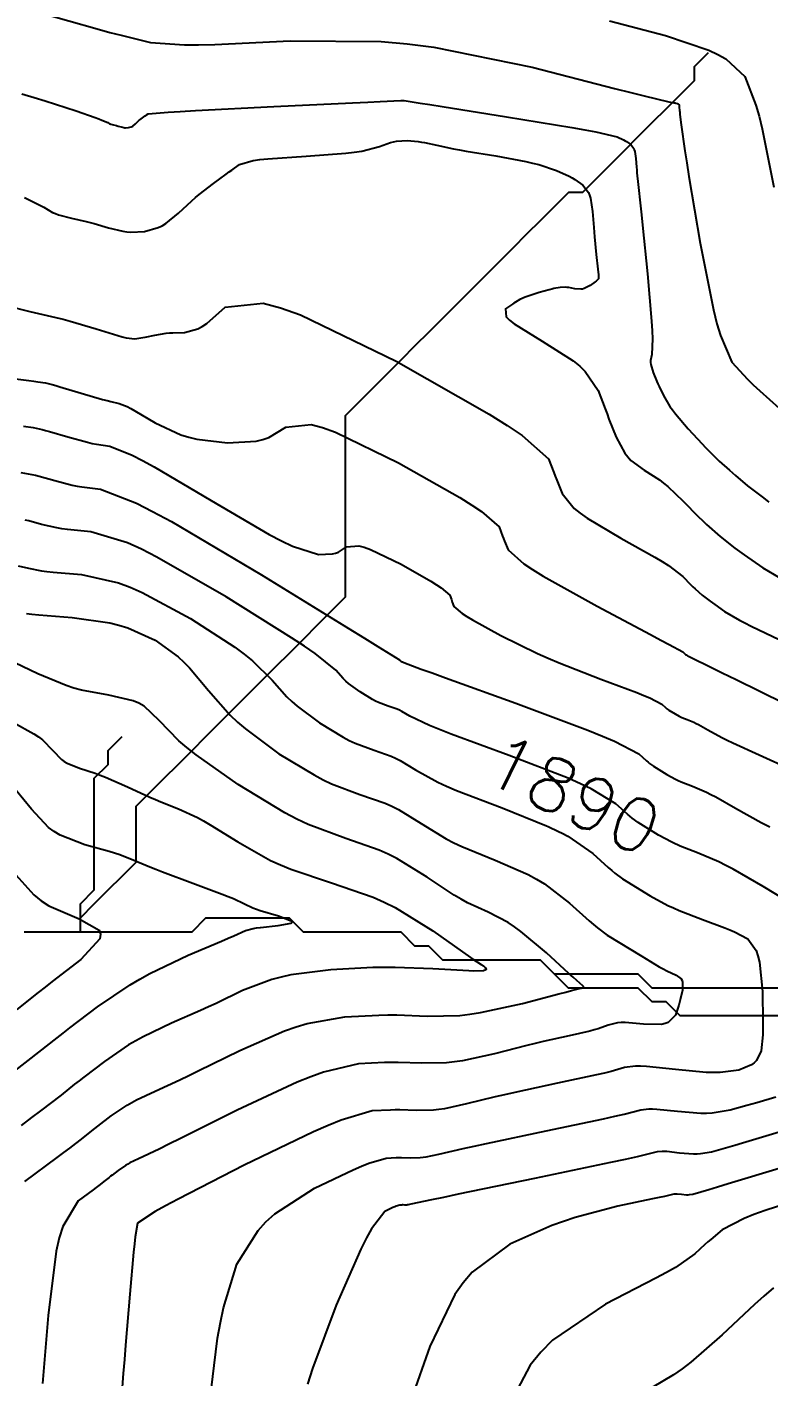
# Model space of a CAD drawing. Header units: metres. Extents: x 837475 to 838479, y 1189012 to 1191015.
# Drawn here: x 838333 to 838386.1, y 1189108.7 to 1189205.3 of the extents above; entities that cross this region are included whole.
import ezdxf

# ---------------------------------------------------------------- set-up
doc = ezdxf.new("R2010")
doc.units = ezdxf.units.M
doc.header["$LTSCALE"] = 0.3
for name, color, linetype in [('COTAS 10', 1, 'Continuous'), ('COTAS INT', 252, 'Continuous'), ('DRENAJE', 5, 'Continuous')]:
    doc.layers.add(name, color=color, linetype=linetype)
doc.styles.get("Standard").update_dxf_attribs({"font": 'simplex.shx'})

msp = doc.modelspace()

# ---------------------------------------------------------------- linework, layer by layer
at = {"layer": 'COTAS 10'}
for points in [[(838332.864, 1189193.05), (838334.25, 1189192.376), (838334.859, 1189191.998), (838335.065, 1189191.908), (838335.288, 1189191.824), (838336.229, 1189191.575), (838337.272, 1189191.342), (838337.56, 1189191.269), (838337.847, 1189191.192), (838338.879, 1189190.882), (838339.9, 1189190.639), (838340.181, 1189190.604), (838340.46, 1189190.582), (838341.462, 1189190.621), (838342.44, 1189190.902), (838342.705, 1189191.034), (838342.968, 1189191.189), (838343.895, 1189191.942), (838344.831, 1189192.818), (838345.099, 1189193.05), (838345.371, 1189193.278), (838346.386, 1189194.064), (838347.306, 1189194.734), (838347.517, 1189194.889), (838347.711, 1189195.03), (838348.254, 1189195.429), (838349.245, 1189195.712), (838349.72, 1189195.779), (838350.283, 1189195.842), (838353.04, 1189196.033), (838355.868, 1189196.235), (838356.475, 1189196.306), (838357.006, 1189196.383), (838358.287, 1189196.714), (838359.066, 1189197.007), (838359.281, 1189197.059), (838359.495, 1189197.099), (838360.263, 1189197.141), (838361.053, 1189197.066), (838361.281, 1189197.033), (838361.513, 1189196.994), (838362.382, 1189196.809), (838363.576, 1189196.556), (838364.012, 1189196.475), (838364.494, 1189196.388), (838366.618, 1189196.034), (838368.76, 1189195.641), (838369.254, 1189195.53), (838369.704, 1189195.418), (838370.972, 1189195.004), (838371.861, 1189194.587), (838372.072, 1189194.473), (838372.268, 1189194.359), (838372.851, 1189193.953), (838373.253, 1189193.415), (838373.334, 1189193.219), (838373.403, 1189193.002), (838373.546, 1189192.047), (838373.624, 1189190.915), (838373.651, 1189190.586), (838373.681, 1189190.25), (838373.813, 1189188.984), (838373.926, 1189187.919), (838373.945, 1189187.711), (838373.958, 1189187.539), (838373.961, 1189187.232), (838373.852, 1189187.121), (838373.794, 1189187.074), (838373.726, 1189187.019), (838373.379, 1189186.76), (838372.952, 1189186.537), (838372.832, 1189186.505), (838372.712, 1189186.486), (838372.27, 1189186.524), (838371.838, 1189186.613), (838371.724, 1189186.626), (838371.613, 1189186.634), (838371.23, 1189186.621), (838370.774, 1189186.536), (838370.617, 1189186.498), (838370.446, 1189186.454), (838369.715, 1189186.246), (838369.006, 1189186.02), (838368.849, 1189185.965), (838368.708, 1189185.913), (838368.342, 1189185.752), (838368.026, 1189185.567), (838367.917, 1189185.499), (838367.799, 1189185.425), (838367.297, 1189185.096), (838367.361, 1189184.512), (838367.6, 1189184.276), (838367.934, 1189184.009), (838369.941, 1189182.776), (838372.156, 1189181.357), (838372.621, 1189180.972), (838373.022, 1189180.59), (838373.938, 1189179.241), (838374.44, 1189177.921), (838374.58, 1189177.558), (838374.72, 1189177.197), (838375.231, 1189175.898), (838375.854, 1189174.749), (838376.065, 1189174.481), (838376.292, 1189174.235), (838377.251, 1189173.527), (838378.327, 1189172.842), (838378.629, 1189172.61), (838378.932, 1189172.359), (838380.037, 1189171.301), (838381.122, 1189170.198), (838381.412, 1189169.919), (838381.697, 1189169.651), (838382.69, 1189168.779), (838383.744, 1189167.949), (838384.068, 1189167.708), (838384.405, 1189167.462), (838385.739, 1189166.534), (838387.764, 1189165.355)], [(838387.701, 1189142.55), (838385.765, 1189143.713), (838383.615, 1189144.946), (838383.09, 1189145.222), (838382.595, 1189145.469), (838381.062, 1189146.124), (838379.819, 1189146.604), (838379.569, 1189146.715), (838379.509, 1189146.741), (838379.212, 1189146.879), (838378.26, 1189147.395), (838376.8, 1189148.289), (838376.382, 1189148.603), (838376.22, 1189148.74), (838376.036, 1189148.897), (838375.205, 1189149.645), (838373.446, 1189150.713), (838372.678, 1189151.073), (838371.788, 1189151.461), (838367.559, 1189153.093), (838363.411, 1189154.628), (838362.572, 1189154.954), (838362.47, 1189154.996), (838361.868, 1189155.238), (838360.444, 1189155.908), (838359.876, 1189156.257), (838359.712, 1189156.339), (838359.545, 1189156.414), (838358.915, 1189156.633), (838358.212, 1189156.896), (838357.998, 1189156.999), (838357.775, 1189157.116), (838356.901, 1189157.646), (838356.067, 1189158.262), (838355.87, 1189158.432), (838355.688, 1189158.602), (838355.151, 1189159.216), (838353.677, 1189160.395), (838352.905, 1189160.922), (838351.974, 1189161.535), (838347.294, 1189164.47), (838342.335, 1189167.313), (838341.228, 1189167.867), (838340.236, 1189168.32), (838337.618, 1189169.117), (838335.939, 1189169.281), (838335.541, 1189169.337), (838335.171, 1189169.396), (838334.075, 1189169.645), (838333.157, 1189169.893), (838332.9, 1189169.951)], [(838332.139, 1189130.484), (838333.893, 1189131.844), (838335.192, 1189132.878), (838335.629, 1189133.219), (838336.1, 1189133.583), (838338.082, 1189135.097), (838340.416, 1189136.678), (838341.11, 1189137.085), (838341.825, 1189137.478), (838344.576, 1189138.787), (838346.961, 1189139.803), (838347.444, 1189140.01), (838347.85, 1189140.186), (838348.677, 1189140.558), (838349.237, 1189140.712), (838349.475, 1189140.751), (838349.748, 1189140.789), (838351.033, 1189140.913), (838351.958, 1189141.086), (838352.005, 1189141.154), (838351.96, 1189141.232), (838351.039, 1189141.586), (838349.747, 1189141.969), (838349.467, 1189142.063), (838349.221, 1189142.154), (838348.616, 1189142.439), (838347.814, 1189142.824), (838347.445, 1189142.976), (838347.012, 1189143.148), (838344.914, 1189143.936), (838342.737, 1189144.747), (838342.254, 1189144.933), (838341.822, 1189145.104), (838340.695, 1189145.582), (838339.675, 1189145.98), (838339.312, 1189146.099), (838338.914, 1189146.221), (838337.182, 1189146.696), (838335.4, 1189147.393), (838334.971, 1189147.655), (838334.569, 1189147.947), (838333.345, 1189149.251), (838332.248, 1189150.582)], [(838346.113, 1189106.662), (838346.681, 1189111.369), (838346.883, 1189112.493), (838347.105, 1189113.538), (838348.067, 1189116.662), (838349.583, 1189119.086), (838350.153, 1189119.69), (838350.789, 1189120.264), (838353.628, 1189122.097), (838356.401, 1189123.428), (838356.994, 1189123.687), (838357.512, 1189123.898), (838358.752, 1189124.265), (838359.476, 1189124.302), (838359.668, 1189124.305), (838359.856, 1189124.305), (838360.507, 1189124.281), (838361.198, 1189124.296), (838361.412, 1189124.32), (838361.636, 1189124.354), (838362.527, 1189124.547), (838364.286, 1189124.956), (838365.057, 1189125.124), (838365.952, 1189125.316), (838370.21, 1189126.211), (838374.332, 1189127.084), (838375.141, 1189127.262), (838375.806, 1189127.413), (838377.009, 1189127.729), (838377.57, 1189127.794), (838377.831, 1189127.787), (838378.137, 1189127.769), (838379.625, 1189127.611), (838381.288, 1189127.487), (838381.706, 1189127.49), (838382.105, 1189127.509), (838383.39, 1189127.715), (838384.602, 1189128.048), (838384.955, 1189128.149), (838385.316, 1189128.252), (838386.683, 1189128.656)]]:
    msp.add_lwpolyline(points, dxfattribs=at)
at = {"layer": 'COTAS INT'}
for points in [[(838334, 1189206.28), (838338.067, 1189205.136), (838338.97, 1189204.891), (838339.776, 1189204.677), (838341.881, 1189204.161), (838344.31, 1189203.988), (838345.321, 1189203.989), (838346.478, 1189204.012), (838351.881, 1189204.273), (838358.408, 1189204.229), (838360.275, 1189204.059), (838362.168, 1189203.821), (838369.22, 1189202.393), (838375.115, 1189200.872), (838376.278, 1189200.575), (838377.238, 1189200.333), (838379.01, 1189199.909), (838379.377, 1189199.849), (838379.451, 1189199.835), (838379.512, 1189199.824), (838379.632, 1189199.796), (838379.668, 1189199.779), (838379.677, 1189199.775), (838379.685, 1189199.77), (838379.709, 1189199.753), (838379.725, 1189199.732), (838379.728, 1189199.724), (838379.731, 1189199.715), (838379.737, 1189199.676), (838379.74, 1189199.626), (838379.742, 1189199.611), (838379.743, 1189199.595), (838379.75, 1189199.53), (838379.775, 1189199.292), (838379.788, 1189199.166), (838379.803, 1189199.015), (838379.88, 1189198.255), (838380.149, 1189196.392), (838380.285, 1189195.546), (838380.447, 1189194.557), (838381.258, 1189189.792), (838382.206, 1189185.017), (838382.455, 1189184.021), (838382.698, 1189183.166), (838383.529, 1189181.258), (838384.636, 1189180.06), (838385.054, 1189179.653), (838385.52, 1189179.213), (838387.606, 1189177.353)], [(838374.758, 1189205.711), (838378.775, 1189204.659), (838381.864, 1189203.624), (838382.521, 1189203.311), (838383.093, 1189202.986), (838384.444, 1189201.717), (838385.245, 1189199.685), (838385.47, 1189198.879), (838385.696, 1189197.968), (838386.527, 1189193.799)], [(838332.663, 1189200.482), (838333.543, 1189200.218), (838334.341, 1189199.975), (838336.545, 1189199.269), (838337.911, 1189198.791), (838338.18, 1189198.693), (838338.403, 1189198.609), (838338.813, 1189198.427), (838338.939, 1189198.349), (838338.982, 1189198.33), (838339.028, 1189198.313), (838339.222, 1189198.261), (838339.437, 1189198.213), (838339.496, 1189198.198), (838339.556, 1189198.182), (838339.769, 1189198.119), (838339.979, 1189198.068), (838340.037, 1189198.061), (838340.095, 1189198.057), (838340.302, 1189198.065), (838340.504, 1189198.123), (838340.558, 1189198.15), (838340.612, 1189198.182), (838340.804, 1189198.337), (838340.997, 1189198.518), (838341.052, 1189198.566), (838341.108, 1189198.613), (838341.318, 1189198.775), (838341.507, 1189198.913), (838341.551, 1189198.945), (838341.591, 1189198.975), (838341.703, 1189199.057), (838343.139, 1189199.175), (838344.013, 1189199.226), (838345.094, 1189199.286), (838350.719, 1189199.57), (838356.355, 1189199.842), (838357.444, 1189199.895), (838358.327, 1189199.938), (838359.811, 1189200.012), (838359.937, 1189200.018), (838359.988, 1189200.018), (838360.046, 1189200.012), (838361.191, 1189199.827), (838361.9, 1189199.713), (838362.779, 1189199.572), (838367.369, 1189198.84), (838372.053, 1189198.066), (838372.991, 1189197.9), (838373.773, 1189197.754), (838375.302, 1189197.4), (838375.764, 1189197.183), (838375.874, 1189197.124), (838375.976, 1189197.065), (838376.28, 1189196.853), (838376.489, 1189196.573), (838376.531, 1189196.471), (838376.567, 1189196.358), (838376.642, 1189195.861), (838376.687, 1189195.231), (838376.704, 1189195.034), (838376.723, 1189194.827), (838376.811, 1189193.998), (838376.974, 1189192.473), (838377.041, 1189191.827), (838377.118, 1189191.084), (838377.473, 1189187.594), (838377.774, 1189184.201), (838377.818, 1189183.519), (838377.843, 1189182.949), (838377.789, 1189181.82), (838377.701, 1189181.377), (838377.705, 1189181.24), (838377.722, 1189181.095), (838377.886, 1189180.52), (838378.147, 1189179.89), (838378.225, 1189179.712), (838378.305, 1189179.532), (838378.616, 1189178.869), (838379.088, 1189178.094), (838379.27, 1189177.844), (838379.474, 1189177.578), (838380.396, 1189176.491), (838381.387, 1189175.414), (838381.634, 1189175.154), (838381.87, 1189174.911), (838382.622, 1189174.174), (838383.343, 1189173.524), (838383.558, 1189173.335), (838383.78, 1189173.143), (838384.639, 1189172.418), (838385.778, 1189171.539), (838386.176, 1189171.249)], [(838331.548, 1189185.336), (838333.236, 1189184.888), (838335.107, 1189184.47), (838335.623, 1189184.339), (838336.138, 1189184.201), (838337.989, 1189183.646), (838339.536, 1189183.172), (838339.859, 1189183.086), (838340.137, 1189183.018), (838340.763, 1189182.935), (838341.183, 1189183.003), (838341.332, 1189183.03), (838341.495, 1189183.061), (838342.202, 1189183.206), (838343.011, 1189183.337), (838343.239, 1189183.36), (838343.469, 1189183.377), (838344.313, 1189183.389), (838345.279, 1189183.653), (838345.585, 1189183.828), (838345.909, 1189184.047), (838347.218, 1189185.207), (838349.961, 1189185.495), (838351.189, 1189185.164), (838352.619, 1189184.656), (838359.476, 1189181.336), (838366.128, 1189177.539), (838367.429, 1189176.729), (838368.496, 1189176.024), (838370.396, 1189174.351), (838370.77, 1189173.367), (838370.875, 1189173.096), (838370.979, 1189172.826), (838371.361, 1189171.858), (838372.238, 1189170.782), (838372.656, 1189170.444), (838373.15, 1189170.089), (838375.563, 1189168.661), (838378.015, 1189167.301), (838378.533, 1189166.988), (838378.982, 1189166.704), (838380.019, 1189165.907), (838380.586, 1189165.33), (838380.738, 1189165.184), (838380.887, 1189165.044), (838381.406, 1189164.588), (838381.957, 1189164.155), (838382.126, 1189164.029), (838382.303, 1189163.9), (838382.999, 1189163.415), (838384.058, 1189162.799), (838384.463, 1189162.588), (838384.915, 1189162.359), (838386.952, 1189161.387)], [(838331.421, 1189180.164), (838333.167, 1189179.947), (838333.515, 1189179.904), (838333.803, 1189179.868), (838334.351, 1189179.798), (838334.843, 1189179.671), (838335.096, 1189179.599), (838335.398, 1189179.51), (838336.911, 1189179.056), (838338.448, 1189178.601), (838338.766, 1189178.513), (838339.038, 1189178.441), (838339.631, 1189178.314), (838340.203, 1189178.089), (838340.461, 1189177.954), (838340.763, 1189177.789), (838342.213, 1189176.93), (838344.064, 1189176.062), (838344.617, 1189175.891), (838345.189, 1189175.749), (838347.402, 1189175.486), (838349.46, 1189175.618), (838349.933, 1189175.726), (838350.364, 1189175.864), (838351.573, 1189176.619), (838353.382, 1189176.809), (838354.191, 1189176.591), (838355.134, 1189176.255), (838359.655, 1189174.066), (838364.04, 1189171.563), (838364.898, 1189171.029), (838365.601, 1189170.565), (838366.854, 1189169.462), (838367.101, 1189168.813), (838367.169, 1189168.634), (838367.238, 1189168.456), (838367.49, 1189167.818), (838368.623, 1189166.815), (838369.248, 1189166.407), (838370.007, 1189165.942), (838373.875, 1189163.794), (838377.703, 1189161.76), (838378.438, 1189161.367), (838379.031, 1189161.048), (838380.002, 1189160.512), (838380.051, 1189160.462), (838380.077, 1189160.438), (838380.122, 1189160.398), (838380.17, 1189160.36), (838380.184, 1189160.35), (838380.2, 1189160.338), (838380.26, 1189160.296), (838380.352, 1189160.243), (838380.387, 1189160.225), (838380.426, 1189160.205), (838380.603, 1189160.12), (838382.018, 1189159.43), (838382.837, 1189159.028), (838383.842, 1189158.535), (838389.018, 1189155.993)], [(838332.78, 1189176.675), (838333.467, 1189176.586), (838334.109, 1189176.449), (838334.364, 1189176.383), (838334.651, 1189176.304), (838335.966, 1189175.919), (838337.356, 1189175.533), (838337.691, 1189175.454), (838338.005, 1189175.388), (838338.96, 1189175.248), (838340.571, 1189174.614), (838341.299, 1189174.235), (838342.149, 1189173.768), (838346.237, 1189171.348), (838350.386, 1189168.934), (838351.275, 1189168.47), (838352.051, 1189168.096), (838353.913, 1189167.483), (838354.907, 1189167.547), (838355.135, 1189167.599), (838355.344, 1189167.666), (838355.928, 1189168.03), (838356.802, 1189168.122), (838357.193, 1189168.017), (838357.649, 1189167.855), (838359.833, 1189166.797), (838361.952, 1189165.587), (838362.367, 1189165.329), (838362.706, 1189165.105), (838363.312, 1189164.572), (838363.431, 1189164.258), (838363.464, 1189164.172), (838363.498, 1189164.086), (838363.619, 1189163.778), (838364.207, 1189163.271), (838364.535, 1189163.061), (838364.934, 1189162.819), (838366.969, 1189161.693), (838369.591, 1189160.406), (838370.36, 1189160.064), (838371.147, 1189159.728), (838374.143, 1189158.563), (838376.708, 1189157.605), (838377.224, 1189157.398), (838377.654, 1189157.216), (838378.506, 1189156.774), (838378.765, 1189156.541), (838378.822, 1189156.492), (838378.873, 1189156.45), (838379.003, 1189156.352), (838379.458, 1189156.073), (838379.754, 1189155.913), (838379.847, 1189155.869), (838379.944, 1189155.827), (838380.331, 1189155.677), (838380.808, 1189155.473), (838380.963, 1189155.396), (838381.126, 1189155.31), (838381.796, 1189154.926), (838382.805, 1189154.383), (838383.183, 1189154.197), (838383.603, 1189153.996), (838385.475, 1189153.14), (838387.787, 1189152.084)], [(838332.582, 1189173.374), (838333.376, 1189173.227), (838333.632, 1189173.167), (838333.904, 1189173.098), (838335.02, 1189172.782), (838336.264, 1189172.465), (838336.616, 1189172.395), (838336.972, 1189172.334), (838338.289, 1189172.182), (838340.875, 1189171.179), (838342.031, 1189170.581), (838343.378, 1189169.844), (838349.835, 1189166.028), (838356.034, 1189162.224), (838357.22, 1189161.495), (838358.174, 1189160.907), (838359.704, 1189159.952), (838359.737, 1189159.915), (838359.748, 1189159.904), (838359.76, 1189159.894), (838359.811, 1189159.856), (838359.864, 1189159.824), (838359.878, 1189159.817), (838359.891, 1189159.811), (838359.934, 1189159.795), (838359.972, 1189159.781), (838359.982, 1189159.777), (838359.992, 1189159.772), (838360.027, 1189159.75), (838361.279, 1189159.289), (838362.056, 1189159.006), (838363.021, 1189158.657), (838368.059, 1189156.836), (838373.215, 1189154.906), (838374.253, 1189154.487), (838375.122, 1189154.119), (838376.856, 1189153.209), (838377.401, 1189152.719), (838377.521, 1189152.616), (838377.628, 1189152.526), (838377.902, 1189152.321), (838378.859, 1189151.734), (838379.483, 1189151.396), (838379.678, 1189151.305), (838379.882, 1189151.215), (838380.696, 1189150.901), (838381.702, 1189150.471), (838382.026, 1189150.309), (838382.371, 1189150.128), (838383.781, 1189149.319), (838385.628, 1189148.3), (838386.248, 1189147.986)], [(838332.41, 1189166.687), (838333.13, 1189166.508), (838334.079, 1189166.328), (838334.466, 1189166.278), (838334.907, 1189166.228), (838336.947, 1189166.051), (838339.598, 1189165.462), (838340.425, 1189165.154), (838341.291, 1189164.782), (838344.752, 1189162.913), (838347.913, 1189160.845), (838348.59, 1189160.348), (838349.18, 1189159.884), (838350.598, 1189158.481), (838351.639, 1189157.29), (838351.993, 1189156.96), (838352.375, 1189156.629), (838353.991, 1189155.436), (838355.686, 1189154.408), (838356.117, 1189154.182), (838356.533, 1189153.982), (838357.897, 1189153.472), (838359.117, 1189153.047), (838359.441, 1189152.901), (838359.759, 1189152.742), (838360.861, 1189152.065), (838362.458, 1189151.188), (838363.089, 1189150.902), (838363.801, 1189150.599), (838367.058, 1189149.35), (838370.252, 1189148.061), (838370.361, 1189148.016), (838371.103, 1189147.659), (838371.358, 1189147.525), (838371.77, 1189147.307), (838373.555, 1189146.08), (838374.672, 1189145.075), (838374.918, 1189144.863), (838375.137, 1189144.68), (838375.699, 1189144.258), (838377.661, 1189143.055), (838378.941, 1189142.363), (838379.339, 1189142.177), (838379.757, 1189141.993), (838381.427, 1189141.347), (838383.014, 1189140.754), (838383.381, 1189140.602), (838383.715, 1189140.456), (838384.658, 1189139.975), (838385.266, 1189139.124), (838385.39, 1189138.744), (838385.494, 1189138.302), (838385.71, 1189136.186), (838385.75, 1189134.001), (838385.743, 1189133.515), (838385.73, 1189133.081), (838385.619, 1189131.945), (838385.279, 1189131.247), (838385.121, 1189131.089), (838384.935, 1189130.946), (838384.033, 1189130.557), (838382.676, 1189130.386), (838382.203, 1189130.381), (838381.688, 1189130.395), (838379.477, 1189130.595), (838377.407, 1189130.815), (838376.98, 1189130.841), (838376.617, 1189130.851), (838375.836, 1189130.76), (838374.878, 1189130.469), (838374.403, 1189130.352), (838373.837, 1189130.221), (838371.038, 1189129.617), (838367.976, 1189128.962), (838367.245, 1189128.798), (838366.564, 1189128.642), (838364.525, 1189128.142), (838362.93, 1189127.795), (838362.529, 1189127.735), (838362.145, 1189127.692), (838360.907, 1189127.666), (838359.742, 1189127.708), (838359.405, 1189127.708), (838359.061, 1189127.702), (838357.765, 1189127.636), (838355.545, 1189126.98), (838354.618, 1189126.602), (838353.555, 1189126.138), (838348.591, 1189123.754), (838343.863, 1189121.329), (838342.95, 1189120.839), (838342.209, 1189120.429), (838340.96, 1189119.603), (838340.794, 1189118.633), (838340.736, 1189118.131), (838340.673, 1189117.528), (838340.397, 1189114.509), (838340.094, 1189110.851), (838340.013, 1189109.845), (838339.933, 1189108.843), (838339.656, 1189105.25)], [(838332.987, 1189163.259), (838333.391, 1189163.219), (838333.874, 1189163.175), (838336.276, 1189162.985), (838338.96, 1189162.604), (838339.622, 1189162.44), (838340.247, 1189162.251), (838342.211, 1189161.355), (838343.852, 1189160.156), (838344.275, 1189159.775), (838344.684, 1189159.373), (838346.045, 1189157.745), (838347.59, 1189155.977), (838348.115, 1189155.487), (838348.682, 1189154.997), (838351.081, 1189153.225), (838353.597, 1189151.7), (838354.237, 1189151.365), (838354.854, 1189151.067), (838356.879, 1189150.31), (838358.689, 1189149.68), (838359.17, 1189149.463), (838359.643, 1189149.228), (838361.277, 1189148.223), (838363.047, 1189147.137), (838363.605, 1189146.85), (838364.192, 1189146.57), (838366.558, 1189145.607), (838368.934, 1189144.571), (838369.528, 1189144.244), (838370.093, 1189143.901), (838371.904, 1189142.515), (838373.308, 1189141.253), (838373.617, 1189140.987), (838373.892, 1189140.757), (838374.597, 1189140.227), (838377.062, 1189138.716), (838378.323, 1189137.968), (838378.605, 1189137.811), (838378.859, 1189137.675), (838379.533, 1189137.364), (838379.898, 1189137.094), (838379.956, 1189136.984), (838379.995, 1189136.859), (838379.984, 1189136.279), (838379.826, 1189135.595), (838379.774, 1189135.403), (838379.717, 1189135.211), (838379.478, 1189134.508), (838378.969, 1189133.977), (838378.741, 1189133.893), (838378.475, 1189133.835), (838377.202, 1189133.854), (838375.888, 1189133.963), (838375.597, 1189133.963), (838375.338, 1189133.949), (838374.663, 1189133.791), (838373.949, 1189133.524), (838373.664, 1189133.443), (838373.342, 1189133.358), (838371.867, 1189133.022), (838370, 1189132.608), (838369.432, 1189132.473), (838368.841, 1189132.329), (838366.522, 1189131.737), (838364.223, 1189131.237), (838363.645, 1189131.151), (838363.092, 1189131.088), (838361.308, 1189131.05), (838359.629, 1189131.112), (838359.142, 1189131.111), (838358.647, 1189131.102), (838356.779, 1189131.008), (838354.272, 1189130.411), (838353.374, 1189130.085), (838352.386, 1189129.691), (838348.083, 1189127.688), (838344.03, 1189125.661), (838343.201, 1189125.25), (838342.499, 1189124.905), (838341.024, 1189124.205), (838340.408, 1189123.912), (838340.248, 1189123.824), (838340.093, 1189123.733), (838339.571, 1189123.379), (838339.127, 1189123.04), (838339.022, 1189122.958), (838338.924, 1189122.882), (838338.633, 1189122.651), (838338.189, 1189122.308), (838337.995, 1189122.162), (838337.77, 1189121.994), (838336.698, 1189121.2), (838335.592, 1189119.37), (838335.346, 1189118.548), (838335.125, 1189117.59), (838334.542, 1189112.993), (838334.145, 1189108.121)], [(838332.88, 1189122.587), (838335.191, 1189124.299), (838335.677, 1189124.662), (838336.096, 1189124.977), (838337.053, 1189125.715), (838337.68, 1189126.214), (838337.891, 1189126.378), (838338.118, 1189126.554), (838339.074, 1189127.285), (838340.201, 1189128.048), (838340.536, 1189128.244), (838340.88, 1189128.434), (838342.208, 1189129.066), (838343.986, 1189129.871), (838344.615, 1189130.17), (838345.303, 1189130.503), (838348.281, 1189131.978), (838351.479, 1189133.375), (838352.306, 1189133.658), (838353.108, 1189133.896), (838355.792, 1189134.379), (838358.232, 1189134.503), (838358.88, 1189134.514), (838359.515, 1189134.515), (838361.709, 1189134.435), (838364.04, 1189134.484), (838364.762, 1189134.566), (838365.517, 1189134.678), (838368.52, 1189135.332), (838371.119, 1189136.016), (838371.619, 1189136.147), (838372.024, 1189136.253), (838372.695, 1189136.428), (838372.749, 1189136.443), (838372.783, 1189136.457), (838372.85, 1189136.488), (838372.893, 1189136.527), (838372.895, 1189136.538), (838372.893, 1189136.549), (838372.849, 1189136.592), (838372.407, 1189136.981), (838372.154, 1189137.21), (838371.844, 1189137.492), (838370.253, 1189138.951), (838368.417, 1189140.494), (838367.953, 1189140.83), (838367.507, 1189141.126), (838366.058, 1189141.864), (838364.582, 1189142.541), (838364.121, 1189142.798), (838363.636, 1189143.086), (838361.694, 1189144.38), (838359.527, 1189145.713), (838358.9, 1189146.025), (838358.262, 1189146.313), (838355.86, 1189147.149), (838353.175, 1189148.153), (838352.357, 1189148.547), (838351.507, 1189148.991), (838348.171, 1189151.015), (838345.146, 1189153.148), (838344.492, 1189153.661), (838343.918, 1189154.141), (838342.511, 1189155.593), (838341.417, 1189156.624), (838341.041, 1189156.838), (838340.634, 1189157.021), (838338.899, 1189157.424), (838336.938, 1189157.778), (838336.389, 1189157.93), (838335.836, 1189158.106), (838333.817, 1189158.936), (838332.174, 1189159.731)], [(838332.074, 1189155.457), (838333.526, 1189154.659), (838333.847, 1189154.442), (838334.135, 1189154.227), (838334.883, 1189153.466), (838335.494, 1189152.813), (838335.695, 1189152.667), (838335.91, 1189152.536), (838336.801, 1189152.188), (838337.924, 1189151.829), (838338.285, 1189151.692), (838338.669, 1189151.537), (838340.235, 1189150.841), (838341.835, 1189150.112), (838342.239, 1189149.936), (838342.627, 1189149.772), (838343.888, 1189149.277), (838345.239, 1189148.657), (838345.684, 1189148.415), (838346.159, 1189148.142), (838348.13, 1189146.902), (838350.48, 1189145.579), (838351.194, 1189145.254), (838351.936, 1189144.947), (838354.842, 1189143.988), (838357.834, 1189142.946), (838358.629, 1189142.587), (838359.41, 1189142.198), (838362.111, 1189140.538), (838364.225, 1189139.036), (838364.637, 1189138.746), (838364.973, 1189138.512), (838365.558, 1189138.121), (838365.66, 1189138.068), (838365.691, 1189138.047), (838365.724, 1189138.023), (838365.856, 1189137.912), (838365.924, 1189137.795), (838365.917, 1189137.768), (838365.899, 1189137.742), (838365.74, 1189137.668), (838365.041, 1189137.654), (838364.683, 1189137.666), (838364.254, 1189137.686), (838362.109, 1189137.819), (838359.401, 1189137.918), (838358.617, 1189137.917), (838357.817, 1189137.903), (838354.806, 1189137.751), (838351.944, 1189137.381), (838351.239, 1189137.231), (838350.572, 1189137.06), (838348.479, 1189136.268), (838346.577, 1189135.344), (838346.029, 1189135.09), (838345.473, 1189134.837), (838343.392, 1189133.927), (838341.353, 1189132.956), (838340.823, 1189132.664), (838340.309, 1189132.363), (838338.578, 1189131.191), (838337.109, 1189130.069), (838336.76, 1189129.799), (838336.436, 1189129.546), (838335.473, 1189128.779), (838334.003, 1189127.646), (838333.359, 1189127.162), (838332.613, 1189126.604)], [(838331.808, 1189145.037), (838333.523, 1189143.11), (838334.05, 1189142.692), (838334.601, 1189142.323), (838336.78, 1189141.404), (838338.215, 1189140.595), (838338.296, 1189140.295), (838338.241, 1189139.962), (838336.9, 1189138.484), (838334.838, 1189136.905), (838334.327, 1189136.509), (838333.843, 1189136.13), (838332.312, 1189134.908)], [(838386.911, 1189126.119), (838384.286, 1189125.334), (838383.724, 1189125.167), (838383.234, 1189125.024), (838382.06, 1189124.689), (838381.279, 1189124.565), (838381.037, 1189124.553), (838380.783, 1189124.551), (838379.772, 1189124.626), (838378.868, 1189124.722), (838378.681, 1189124.733), (838378.523, 1189124.738), (838378.182, 1189124.698), (838376.735, 1189124.357), (838375.88, 1189124.172), (838374.827, 1189123.947), (838369.381, 1189122.806), (838363.928, 1189121.671), (838362.87, 1189121.45), (838362.008, 1189121.269), (838360.529, 1189120.953), (838360.343, 1189120.912), (838360.296, 1189120.905), (838360.251, 1189120.9), (838360.106, 1189120.897), (838359.97, 1189120.902), (838359.93, 1189120.902), (838359.89, 1189120.901), (838359.739, 1189120.893), (838359.479, 1189120.817), (838359.37, 1189120.772), (838359.246, 1189120.718), (838358.665, 1189120.439), (838357.714, 1189119.2), (838357.356, 1189118.54), (838356.957, 1189117.743), (838355.175, 1189113.721), (838353.479, 1189109.195), (838353.134, 1189108.081)], [(838387.139, 1189123.582), (838383.256, 1189122.415), (838382.493, 1189122.186), (838381.866, 1189121.999), (838380.731, 1189121.664), (838380.454, 1189121.62), (838380.368, 1189121.615), (838380.278, 1189121.615), (838379.919, 1189121.642), (838379.598, 1189121.676), (838379.532, 1189121.68), (838379.476, 1189121.681), (838379.355, 1189121.667), (838378.708, 1189121.518), (838378.32, 1189121.435), (838377.842, 1189121.334), (838375.361, 1189120.815), (838372.304, 1189120.011), (838371.463, 1189119.731), (838370.624, 1189119.425), (838367.612, 1189118.108), (838364.911, 1189116.08), (838364.268, 1189115.325), (838363.67, 1189114.486), (838361.892, 1189110.758), (838360.581, 1189107.034)], [(838389.746, 1189121.761), (838385.897, 1189120.517), (838385.091, 1189120.221), (838384.396, 1189119.946), (838382.824, 1189119.124), (838382.015, 1189118.441), (838381.802, 1189118.253), (838381.593, 1189118.065), (838380.876, 1189117.393), (838379.476, 1189116.435), (838378.836, 1189116.068), (838378.086, 1189115.657), (838374.466, 1189113.803), (838370.686, 1189111.232), (838369.836, 1189110.368), (838369.07, 1189109.439), (838367.014, 1189105.534)], [(838386.493, 1189114.976), (838385.805, 1189114.37), (838385.132, 1189113.766), (838382.824, 1189111.599), (838380.591, 1189109.641), (838379.966, 1189109.169), (838379.337, 1189108.727), (838377.04, 1189107.383)]]:
    msp.add_lwpolyline(points, dxfattribs=at)
at = {"layer": 'DRENAJE'}
for points in [[(838381.81798, 1189203.42109, 0), (838380.81832, 1189202.42143, 0), (838380.81832, 1189201.42177, 0), (838379.81865, 1189200.4221, 0), (838378.81899, 1189199.42244, 0), (838377.81933, 1189198.42278, 0), (838376.81966, 1189197.42312, 0), (838375.82, 1189196.42345, 0), (838374.82034, 1189195.42379, 0), (838373.82068, 1189194.42413, 0), (838372.82101, 1189193.42446, 0), (838371.82135, 1189193.42446, 0), (838370.82169, 1189192.4248, 0), (838369.82202, 1189191.42514, 0), (838368.82236, 1189190.42547, 0), (838367.8227, 1189189.42581, 0), (838366.82303, 1189188.42615, 0), (838365.82337, 1189187.42649, 0), (838364.82371, 1189186.42682, 0), (838363.82405, 1189185.42716, 0), (838362.82438, 1189184.4275, 0), (838361.82472, 1189183.42783, 0), (838360.82506, 1189182.42817, 0), (838359.82539, 1189181.42851, 0), (838358.82573, 1189180.42885, 0), (838357.82607, 1189179.42918, 0), (838356.82641, 1189178.42952, 0), (838355.82674, 1189177.42986, 0), (838355.82674, 1189176.43019, 0), (838355.82674, 1189175.43053, 0), (838355.82674, 1189174.43087, 0), (838355.82674, 1189173.43121, 0), (838355.82674, 1189172.43154, 0), (838355.82674, 1189171.43188, 0), (838355.82674, 1189170.43222, 0), (838355.82674, 1189169.43255, 0), (838355.82674, 1189168.43289, 0), (838355.82674, 1189167.43323, 0), (838355.82674, 1189166.43357, 0), (838355.82674, 1189165.4339, 0), (838355.82674, 1189164.43424, 0), (838354.82708, 1189163.43458, 0), (838353.82742, 1189162.43491, 0), (838352.82775, 1189161.43525, 0), (838351.82809, 1189160.43559, 0), (838350.82843, 1189159.43592, 0), (838349.82877, 1189158.43626, 0), (838348.8291, 1189157.4366, 0), (838347.82944, 1189156.43694, 0), (838346.82978, 1189155.43727, 0), (838345.83011, 1189154.43761, 0), (838344.83045, 1189153.43795, 0), (838343.83079, 1189152.43828, 0), (838342.83113, 1189151.43862, 0), (838341.83146, 1189150.43896, 0), (838340.8318, 1189149.4393, 0), (838340.8318, 1189148.43963, 0), (838340.8318, 1189147.43997, 0), (838340.8318, 1189146.44031, 0), (838340.8318, 1189145.44064, 0), (838339.83214, 1189144.44098, 0), (838338.83247, 1189143.44132, 0), (838337.83281, 1189142.44166, 0), (838336.83315, 1189141.44199, 0)], [(838339.83214, 1189154.43761, 0), (838338.83247, 1189153.43795, 0), (838338.83247, 1189152.43828, 0), (838337.83281, 1189151.43862, 0), (838337.83281, 1189150.43896, 0), (838337.83281, 1189149.4393, 0), (838337.83281, 1189148.43963, 0), (838337.83281, 1189147.43997, 0), (838337.83281, 1189146.44031, 0), (838337.83281, 1189145.44064, 0), (838337.83281, 1189144.44098, 0), (838337.83281, 1189143.44132, 0), (838336.83315, 1189142.44166, 0), (838336.83315, 1189141.44199, 0)], [(838370.82169, 1189137.44334, 0), (838369.82202, 1189138.443, 0), (838368.82236, 1189138.443, 0), (838367.8227, 1189138.443, 0), (838366.82303, 1189138.443, 0), (838365.82337, 1189138.443, 0), (838364.82371, 1189138.443, 0), (838363.82405, 1189138.443, 0), (838362.82438, 1189138.443, 0), (838361.82472, 1189139.44267, 0), (838360.82506, 1189139.44267, 0), (838359.82539, 1189140.44233, 0), (838358.82573, 1189140.44233, 0), (838357.82607, 1189140.44233, 0), (838356.82641, 1189140.44233, 0), (838355.82674, 1189140.44233, 0), (838354.82708, 1189140.44233, 0), (838353.82742, 1189140.44233, 0), (838352.82775, 1189140.44233, 0), (838351.82809, 1189141.44199, 0), (838350.82843, 1189141.44199, 0), (838349.82877, 1189141.44199, 0), (838348.8291, 1189141.44199, 0), (838347.82944, 1189141.44199, 0), (838346.82978, 1189141.44199, 0), (838345.83011, 1189141.44199, 0), (838344.83045, 1189140.44233, 0), (838343.83079, 1189140.44233, 0), (838342.83113, 1189140.44233, 0), (838341.83146, 1189140.44233, 0), (838340.8318, 1189140.44233, 0), (838339.83214, 1189140.44233, 0), (838338.83247, 1189140.44233, 0), (838337.83281, 1189140.44233, 0), (838336.83315, 1189140.44233, 0)], [(838336.83315, 1189141.44199, 0), (838336.83315, 1189140.44233, 0)], [(838336.83315, 1189140.44233, 0), (838335.83348, 1189140.44233, 0), (838334.83382, 1189140.44233, 0), (838333.83416, 1189140.44233, 0), (838332.8345, 1189140.44233, 0)], [(838386.81629, 1189134.44435, 0), (838385.81663, 1189134.44435, 0), (838384.81697, 1189134.44435, 0), (838383.8173, 1189134.44435, 0), (838382.81764, 1189134.44435, 0), (838381.81798, 1189134.44435, 0), (838380.81832, 1189134.44435, 0), (838379.81865, 1189134.44435, 0), (838378.81899, 1189135.44401, 0), (838377.81933, 1189135.44401, 0), (838376.81966, 1189136.44368, 0), (838375.82, 1189136.44368, 0), (838374.82034, 1189136.44368, 0), (838373.82068, 1189136.44368, 0), (838372.82101, 1189136.44368, 0), (838371.82135, 1189136.44368, 0), (838370.82169, 1189137.44334, 0)], [(838386.81629, 1189136.44368, 0), (838385.81663, 1189136.44368, 0), (838384.81697, 1189136.44368, 0), (838383.8173, 1189136.44368, 0), (838382.81764, 1189136.44368, 0), (838381.81798, 1189136.44368, 0), (838380.81832, 1189136.44368, 0), (838379.81865, 1189136.44368, 0), (838378.81899, 1189136.44368, 0), (838377.81933, 1189136.44368, 0), (838376.81966, 1189137.44334, 0), (838375.82, 1189137.44334, 0), (838374.82034, 1189137.44334, 0), (838373.82068, 1189137.44334, 0), (838372.82101, 1189137.44334, 0), (838371.82135, 1189137.44334, 0), (838370.82169, 1189137.44334, 0)]]:
    msp.add_polyline3d(points, dxfattribs=at)

# ---------------------------------------------------------------- texts
at = {"layer": 'COTAS 10', "insert": (838365.467, 1189151.434), "char_height": 3.799998, "attachment_point": 7, "rotation": 334.16446}
msp.add_mtext('1890', dxfattribs=at)

doc.saveas('drawing.dxf')
